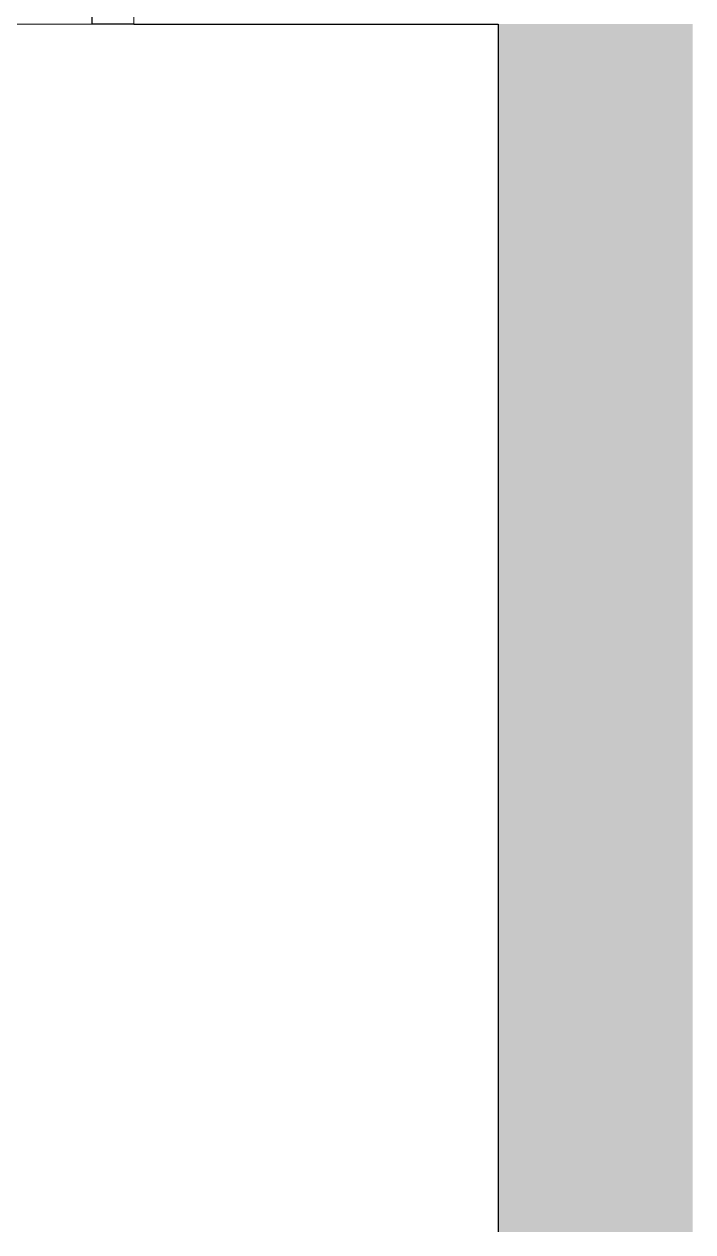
# Model space of a CAD drawing. Header units: inches. Extents: x -1176 to 1551, y -3558 to 978.
# Drawn here: x -261.8 to -213.7, y 456.7 to 543.7 of the extents above; entities that cross this region are included whole.
import ezdxf

# ---------------------------------------------------------------- set-up
doc = ezdxf.new("R2010")
doc.units = ezdxf.units.IN
doc.header["$MEASUREMENT"] = 0
for name, color, linetype, lineweight in [('A-DOOR', 31, 'Continuous', 18), ('A-DOOR-FRAM', 31, 'Continuous', 30), ('A-DOOR-GLAZ', 31, 'Continuous', 30), ('A-WALL', 113, 'Continuous', 18), ('A-WALL-PATT', 111, 'Continuous', 18)]:
    doc.layers.add(name, color=color, linetype=linetype, lineweight=lineweight)

# ---------------------------------------------------------------- blocks, each defined once
blk = doc.blocks.new('Single-Raised_Panel_with_Half-Sidelights_Transom_1548 - 36_ x 84_ 3-7364737-1st Floor Demo')
at = {"layer": 'A-DOOR', "color": 8, "lineweight": 30}
for p, q in [((-7.497, 35.497), (-8.497, 34.497)), ((18, 10), (-7.497, 35.497)), ((17, 9), (-8.497, 34.497)), ((-33, 10), (-30, 10)), ((-30, 10), (-30, 8)), ((-24, 10), (-24, 8)), ((-21, 10), (-24, 10)), ((18, 10), (17, 9)), ((21, 10), (24, 10)), ((24, 10), (24, 8)), ((30, 10), (30, 8)), ((33, 10), (30, 10)), ((-30, 8), (-33, 8)), ((-24, 8), (-21, 8)), ((24, 8), (21, 8)), ((30, 8), (33, 8))]:
    blk.add_line(p, q, dxfattribs=at)
at = {"layer": 'A-DOOR', "lineweight": 9}
blk.add_arc((18, 10), 36.059, 135, 180, dxfattribs=at)
at = {"layer": 'A-DOOR-FRAM', "lineweight": 9}
for p, q in [((-33, 10), (33, 10)), ((-33, 10), (-33, -10)), ((33, -10), (33, 10)), ((-37, -10), (-37, -11.75)), ((-37, -10), (-37, -11.75)), ((33, -10), (-33, -10)), ((37, -11.75), (37, -10)), ((37, -11.75), (37, -10)), ((-37, -11.75), (37, -11.75)), ((-24.281, -11.75), (-37, -11.75)), ((14.604, -11.75), (-20.141, -11.75)), ((37, -11.75), (18.744, -11.75))]:
    blk.add_line(p, q, dxfattribs=at)
at = {"layer": 'A-DOOR-FRAM', "color": 8}
for p, q in [((-21, -10), (-21, 10)), ((-21, 10), (-18, 10)), ((-18, 10), (-18, -10)), ((18, 10), (18, -10)), ((21, 10), (18, 10)), ((21, -10), (21, 10)), ((-18, -10), (-21, -10)), ((18, -10), (21, -10))]:
    blk.add_line(p, q, dxfattribs=at)
at = {"layer": 'A-DOOR-GLAZ', "color": 8}
for p, q in [((-30, 9), (-24, 9)), ((24, 9), (30, 9))]:
    blk.add_line(p, q, dxfattribs=at)

msp = doc.modelspace()

# ---------------------------------------------------------------- hatches: boundary and pattern name
at = {"layer": 'A-WALL-PATT', "lineweight": 9}
h = msp.add_hatch(color=7, dxfattribs=at)
h.paths.add_polyline_path([(-227.724, 319.324), (-213.724, 319.324), (-213.724, 343.753), (-227.724, 343.753)], flags=0)
h.paths.add_polyline_path([(-227.724, 376.753), (-213.724, 376.753), (-213.724, 421.74), (-227.724, 421.74)], flags=0)
h.paths.add_polyline_path([(-213.724, 456.74), (-213.724, 543.684), (-227.724, 543.684), (-227.724, 456.74)], flags=0)

# ---------------------------------------------------------------- linework, layer by layer
at = {"layer": 'A-WALL', "color": 8, "lineweight": 30}
for p, q in [((-253.928, 543.684), (-227.724, 543.684)), ((-227.724, 543.684), (-227.724, 456.74))]:
    msp.add_line(p, q, dxfattribs=at)

# ---------------------------------------------------------------- block references
at = {"layer": 'A-DOOR', "rotation": 180}
msp.add_blockref('Single-Raised_Panel_with_Half-Sidelights_Transom_1548 - 36_ x 84_ 3-7364737-1st Floor Demo', (-286.928, 553.684), dxfattribs=at)

doc.saveas('drawing.dxf')
